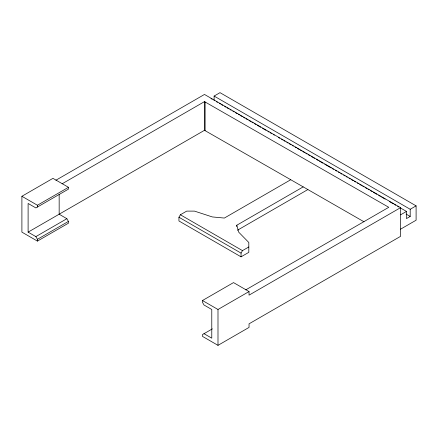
<?xml version="1.0" encoding="UTF-8"?>
<svg xmlns="http://www.w3.org/2000/svg" width="438" height="438" viewBox="0 0 438 438"><rect width="100%" height="100%" fill="white"/><g stroke="black" fill="none" stroke-linecap="round" stroke-linejoin="round"><path stroke-width="0.66" d="M303.173 186.9L236.777 225.231L238.715 232.178L248.811 242.488L248.811 252.343L241.048 256.827L178.945 220.971L178.945 217.243L180.374 214.768L186.708 211.111L194.467 211.111L212.326 216.936L224.355 218.058L290.75 179.728L363.978 221.77M241.048 256.827L241.048 253.098L242.477 250.624L248.811 246.966M21.9 196.279L52.954 178.348L68.476 187.311L68.476 189.106L35.872 207.93L28.109 203.446L28.109 232.135L35.872 236.613L37.427 239.301L37.427 241.097L21.9 232.135L21.9 196.279L37.427 205.241L68.476 187.311M55.911 180.226L204.486 94.449L400.573 207.661L400.573 236.345L249.041 323.83L249.041 327.416L217.993 345.347L202.465 336.379L202.465 334.588L212.408 328.85M62.114 183.812L204.486 101.621L388.774 207.3L245.784 289.857M214.111 100.625L214.111 96.064L220.007 92.653L416.1 205.865L416.1 220.21L400.573 229.173M28.109 232.135L204.486 130.305L290.75 179.728M35.872 236.613L66.866 218.721L68.416 221.409L68.476 223.166L37.427 241.097M37.427 239.301L68.416 221.409M237.369 230.268L307.865 189.566M204.015 333.69L211.778 338.174L211.778 309.491L204.015 305.007L202.465 302.319L202.465 300.523L233.514 282.598L249.041 291.56L249.041 295.146L400.573 207.661M202.465 300.523L217.993 309.491L249.041 291.56M400.573 214.834L406.475 211.428L406.475 218.595L410.198 216.443L410.198 209.276L214.111 96.064M410.198 209.276L416.1 205.865M210.974 98.555L212.162 99.24M216.306 101.632L217.494 102.317M219.268 103.346L220.456 104.03M221.639 104.709L222.822 105.394M224.601 106.423L225.784 107.107M226.972 107.792L228.745 108.816M229.934 109.5L231.116 110.184M232.896 111.208L234.078 111.893M235.266 112.577L237.04 113.606M238.228 114.291L239.411 114.975M240.599 115.659L242.373 116.683M243.561 117.368L244.743 118.052M245.926 118.736L247.705 119.76M248.888 120.445L250.667 121.474M251.85 122.158L253.038 122.837M254.221 123.521L256 124.551M257.183 125.235L260.741 127.288M262.515 128.312L266.069 130.365M267.848 131.389L269.031 132.073M270.219 132.758L271.401 133.442M273.181 134.466L274.363 135.15M278.513 137.548L279.696 138.233M281.475 139.257L282.658 139.941M283.846 140.625L285.029 141.31M286.808 142.334L287.99 143.018M289.173 143.702L290.952 144.732M292.135 145.416L293.323 146.1M295.097 147.124L296.285 147.809M297.468 148.493L299.247 149.517M300.43 150.201L301.618 150.886M302.8 151.57L304.58 152.594M305.762 153.278L306.945 153.962M308.133 154.647L309.912 155.676M311.095 156.361L314.648 158.408M316.428 159.437L318.202 160.461M319.39 161.146L322.943 163.199M324.722 164.223L331.238 167.989M332.42 168.674L333.608 169.358M335.382 170.382L336.57 171.066M338.344 172.09L339.532 172.775M340.715 173.459L341.903 174.143M343.677 175.173L344.865 175.857M346.047 176.536L347.23 177.22M349.009 178.25L350.192 178.934M351.38 179.618L353.154 180.642M354.342 181.327L355.525 182.011M357.304 183.035L358.487 183.719M359.675 184.403L361.449 185.433M362.637 186.117L363.819 186.802M365.007 187.486L366.781 188.51M367.969 189.194L369.152 189.878M370.334 190.563L372.114 191.587M373.296 192.271L376.855 194.324M378.629 195.348L380.408 196.377M381.591 197.062L385.144 199.115M389.294 201.507L393.439 203.9M394.627 204.584L395.81 205.269M397.589 206.293L398.772 206.977M400.551 208.006L406.475 211.428M406.053 214.051L410.198 216.443M180.374 214.768L242.477 250.624M178.945 217.243L241.048 253.098M66.866 218.721L59.163 214.204L59.163 194.401M236.777 225.231L236.777 226.572M217.993 309.491L217.993 345.347M205.104 101.977L205.104 130.661M204.486 101.621L204.486 130.305M37.427 205.241L37.427 207.032"/></g></svg>
